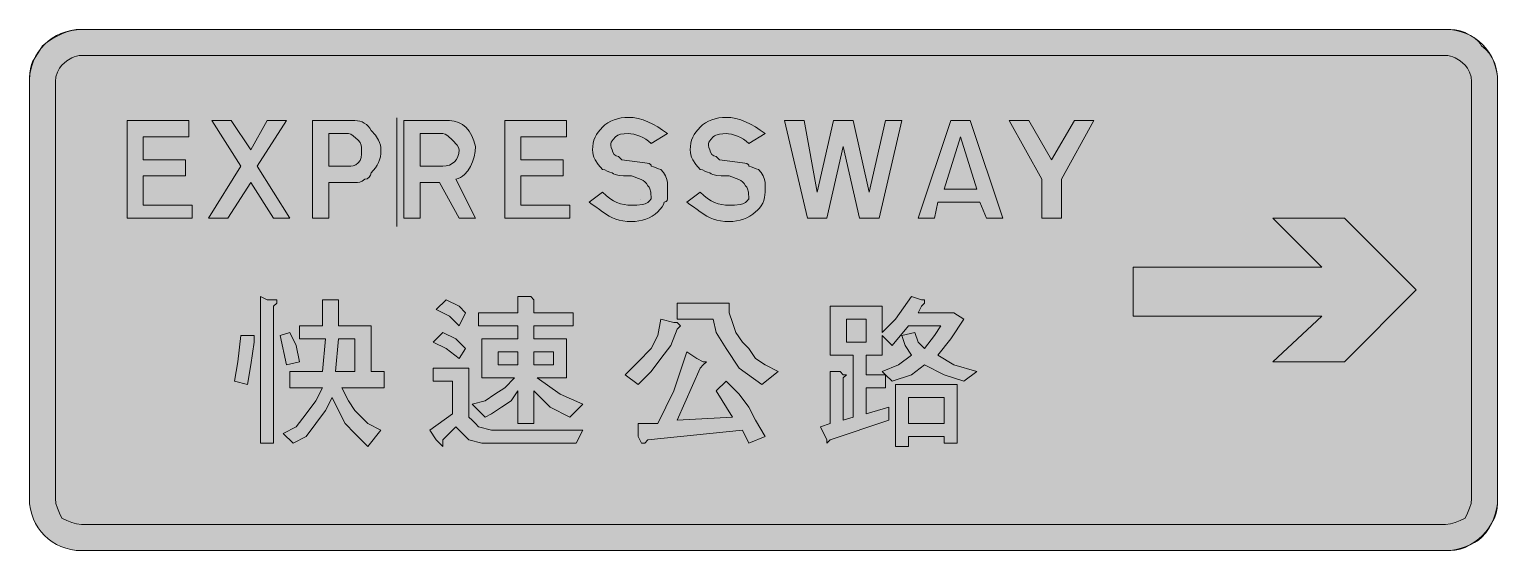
# Model space of a CAD drawing. Header units: metres. Extents: x 13 to 554, y 39 to 231.
import ezdxf

# ---------------------------------------------------------------- set-up
doc = ezdxf.new("R2010")
doc.units = ezdxf.units.M
for name, color, linetype, true_color in [('FILL_BLUE_0000FF', 7, 'Continuous', 0x0000ff), ('FILL_WHITE_FFFFFF', 7, 'Continuous', 0xffffff), ('STROKE_BLUE_0000FF', 7, 'Continuous', 0x0000ff), ('STROKE_WHITE_FFFFFF', 7, 'Continuous', 0xffffff)]:
    doc.layers.add(name, color=color, linetype=linetype, true_color=true_color)

msp = doc.modelspace()

# ---------------------------------------------------------------- hatches: boundary and pattern name
at = {"layer": 'FILL_BLUE_0000FF', "true_color": 0x0000ff}
h = msp.add_hatch(color=7, dxfattribs=at)
h.dxf.hatch_style = 1
h.paths.add_polyline_path([(535.05, 221.76), (535.95, 221.7), (536.85, 221.53), (537.75, 221.25), (538.65, 220.86), (540.45, 219.73), (542.25, 218.16), (543.13, 217.05), (543.9, 215.61), (544.44, 213.94), (544.65, 212.16), (544.65, 58.56), (544.44, 56.76), (543.9, 54.96), (543.13, 53.16), (542.25, 51.36), (540.45, 50.48), (538.65, 49.71), (536.85, 49.17), (535.05, 48.96), (32.25, 48.96), (30.45, 49.17), (28.65, 49.71), (26.85, 50.48), (25.05, 51.36), (24.17, 53.16), (23.4, 54.96), (22.86, 56.76), (22.65, 58.56), (22.65, 212.16), (22.86, 213.94), (23.4, 215.61), (24.17, 217.05), (25.05, 218.16), (26.85, 219.73), (28.65, 220.86), (29.55, 221.25), (30.45, 221.53), (31.35, 221.7), (32.25, 221.76), (535.05, 221.76)])
at = {"layer": 'FILL_WHITE_FFFFFF', "true_color": 0xffffff}
h = msp.add_hatch(color=7, dxfattribs=at)
h.dxf.hatch_style = 1
h.paths.add_polyline_path([(30.25, 39.46), (28.32, 39.74), (26.47, 40.21), (24.69, 40.84), (23.01, 41.64), (21.43, 42.59), (19.96, 43.68), (18.6, 44.91), (17.37, 46.27), (16.28, 47.74), (15.33, 49.32), (14.53, 51), (13.9, 52.78), (13.43, 54.63), (13.15, 56.56), (13.05, 58.56), (13.05, 212.16), (13.2, 215.31), (13.56, 217.39), (13.85, 218.41), (14.25, 219.36), (15.15, 220.97), (16.05, 222.36), (16.95, 223.75), (17.85, 225.36), (19.65, 226.65), (21.45, 227.82), (23.25, 228.84), (25.05, 229.71), (26.85, 230.41), (28.65, 230.93), (30.45, 231.25), (32.25, 231.36), (535.05, 231.36), (536.85, 231.34), (538.65, 231.21), (540.45, 230.85), (542.25, 230.16), (544.03, 229.24), (545.7, 228.21), (547.14, 226.95), (547.75, 226.21), (548.25, 225.36), (549.89, 223.96), (551.21, 222.45), (552.26, 220.87), (553.05, 219.21), (553.62, 217.5), (553.99, 215.74), (554.19, 213.96), (554.25, 212.16), (554.25, 58.56), (554.23, 56.76), (554.1, 54.96), (553.74, 53.16), (553.05, 51.36), (551.1, 47.76), (549.84, 45.96), (548.25, 44.16), (547.14, 43.26), (545.7, 42.36), (542.25, 40.56), (540.45, 39.87), (538.65, 39.51), (536.85, 39.38), (535.05, 39.36), (32.25, 39.36), (30.25, 39.46)])
h = msp.add_hatch(color=7, dxfattribs=at)
h.dxf.hatch_style = 1
h.paths.add_polyline_path([(49.05, 197.76), (71.85, 197.76), (71.85, 191.76), (55.05, 191.76), (55.05, 183.36), (70.65, 183.36), (70.65, 177.36), (55.05, 177.36), (55.05, 166.56), (73.05, 166.56), (73.05, 161.76), (49.05, 161.76), (49.05, 197.76)])
h = msp.add_hatch(color=7, dxfattribs=at)
h.dxf.hatch_style = 1
h.paths.add_polyline_path([(109.05, 161.76), (103.05, 161.76), (94.65, 174.96), (86.25, 161.76), (79.05, 161.76), (91.05, 180.96), (80.25, 197.76), (87.45, 197.76), (94.65, 186.96), (100.65, 197.76), (107.85, 197.76), (97.05, 180.96), (109.05, 161.76)])
h = msp.add_hatch(color=7, dxfattribs=at)
h.dxf.hatch_style = 1
h.paths.add_polyline_path([(134.83, 197.53), (135.69, 197.25), (136.5, 196.86), (137.26, 196.35), (137.94, 195.73), (138.55, 195), (139.05, 194.16), (140.63, 192.36), (141.75, 190.56), (142.14, 189.66), (142.43, 188.76), (142.59, 187.86), (142.65, 186.96), (142.59, 185.66), (142.43, 184.47), (142.14, 183.35), (141.75, 182.31), (141.24, 181.32), (140.63, 180.38), (139.05, 178.56), (138.84, 177.68), (138.3, 176.91), (137.53, 176.37), (136.65, 176.16), (135.75, 175.47), (134.85, 175.11), (133.95, 174.98), (133.05, 174.96), (123.45, 174.96), (123.45, 161.76), (117.45, 161.76), (117.45, 197.76), (133.05, 197.76), (133.95, 197.7), (134.83, 197.53)])
h.paths.add_polyline_path([(130.65, 180.96), (131.55, 180.98), (132.45, 181.11), (133.35, 181.47), (134.25, 182.16), (134.94, 183.08), (135.3, 184.11), (135.43, 185.37), (135.45, 186.96), (135.43, 187.86), (135.3, 188.76), (134.94, 189.66), (134.25, 190.56), (132.45, 192.21), (131.55, 192.75), (130.65, 192.96), (123.45, 192.96), (123.45, 180.96), (130.65, 180.96)], flags=16)
h = msp.add_hatch(color=7, dxfattribs=at)
h.dxf.hatch_style = 1
h.paths.add_polyline_path([(164.25, 174.96), (157.05, 174.96), (157.05, 161.76), (151.05, 161.76), (151.05, 197.76), (167.85, 197.76), (169.59, 197.59), (171.21, 197.1), (172.68, 196.3), (174, 195.21), (175.15, 193.83), (176.12, 192.19), (176.89, 190.3), (177.45, 188.16), (177.34, 186.32), (177, 184.43), (176.44, 182.57), (175.65, 180.81), (174.64, 179.22), (173.4, 177.87), (172.7, 177.3), (171.94, 176.82), (171.12, 176.44), (170.25, 176.16), (177.45, 161.76), (171.45, 161.76), (164.25, 174.96)])
h.paths.add_polyline_path([(166.74, 181.07), (167.91, 181.39), (168.93, 181.91), (169.8, 182.61), (170.5, 183.48), (171.02, 184.5), (171.34, 185.67), (171.45, 186.96), (171.24, 187.86), (170.7, 188.76), (169.05, 190.56), (167.25, 192.21), (166.35, 192.75), (165.45, 192.96), (157.05, 192.96), (157.05, 180.96), (165.45, 180.96), (166.74, 181.07)], flags=16)
h = msp.add_hatch(color=7, dxfattribs=at)
h.dxf.hatch_style = 1
h.paths.add_polyline_path([(188.25, 197.76), (211.05, 197.76), (211.05, 191.76), (194.25, 191.76), (194.25, 183.36), (209.85, 183.36), (209.85, 177.36), (194.25, 177.36), (194.25, 166.56), (212.25, 166.56), (212.25, 161.76), (188.25, 161.76), (188.25, 197.76)])
h = msp.add_hatch(color=7, dxfattribs=at)
h.dxf.hatch_style = 1
h.paths.add_polyline_path([(241.3, 190.2), (240.26, 190.93), (239.17, 191.55), (238.05, 192.06), (235.84, 192.73), (234.8, 192.9), (233.85, 192.96), (232.26, 192.94), (231, 192.81), (229.97, 192.45), (229.05, 191.76), (228.19, 190.84), (227.55, 189.81), (227.39, 189.22), (227.36, 188.55), (227.51, 187.81), (227.85, 186.96), (228.06, 186.08), (228.6, 185.31), (229.37, 184.77), (230.25, 184.56), (231.45, 183.36), (239.85, 182.16), (240.73, 182.14), (241.5, 182.01), (242.04, 181.65), (242.2, 181.36), (242.25, 180.96), (243.15, 180.77), (244.05, 180.36), (244.95, 179.95), (245.85, 179.76), (246.73, 178.67), (247.5, 177.36), (248.04, 176.05), (248.25, 174.96), (248.25, 172.56), (248.25, 171.36), (248.25, 170.16), (248.25, 168.96), (248.1, 168.36), (247.74, 167.95), (247.45, 167.81), (247.05, 167.76), (246.84, 166.86), (246.3, 165.96), (244.65, 164.16), (243.7, 163.32), (242.64, 162.58), (241.51, 161.97), (240.3, 161.46), (239.04, 161.07), (237.73, 160.78), (236.4, 160.62), (235.05, 160.56), (233.36, 160.62), (231.84, 160.78), (230.47, 161.07), (229.2, 161.46), (227.98, 161.97), (226.78, 162.58), (224.25, 164.16), (223.16, 165.06), (221.85, 165.96), (220.54, 166.86), (219.45, 167.76), (224.25, 171.36), (225.6, 170.12), (226.95, 169.09), (228.3, 168.26), (229.65, 167.61), (231, 167.13), (232.35, 166.8), (233.7, 166.62), (235.05, 166.56), (237.02, 166.6), (239.1, 166.86), (240.08, 167.15), (240.96, 167.57), (241.69, 168.17), (242.25, 168.96), (242.1, 171.36), (241.74, 172.67), (241.45, 173.26), (241.05, 173.76), (240.55, 174.55), (239.94, 175.17), (239.26, 175.64), (238.5, 176.01), (235.05, 177.36), (233.85, 177.36), (232.07, 177.38), (230.4, 177.51), (228.96, 177.87), (228.35, 178.16), (227.85, 178.56), (226.95, 178.75), (226.05, 179.16), (225.15, 179.57), (224.25, 179.76), (222.68, 181.56), (221.55, 183.36), (221.16, 184.26), (220.88, 185.16), (220.71, 186.06), (220.65, 186.96), (220.71, 188.26), (220.88, 189.45), (221.16, 190.57), (221.55, 191.61), (222.06, 192.6), (222.68, 193.54), (224.25, 195.36), (225.2, 196.2), (226.26, 196.93), (227.39, 197.55), (228.6, 198.06), (229.86, 198.45), (231.17, 198.74), (232.5, 198.9), (233.85, 198.96), (235.65, 198.85), (237.45, 198.53), (239.25, 198.01), (241.05, 197.31), (242.85, 196.44), (244.65, 195.42), (246.45, 194.25), (248.25, 192.96), (242.25, 189.36), (241.3, 190.2)])
h = msp.add_hatch(color=7, dxfattribs=at)
h.dxf.hatch_style = 1
h.paths.add_polyline_path([(277.3, 190.2), (276.26, 190.93), (275.17, 191.55), (274.05, 192.06), (271.84, 192.73), (270.8, 192.9), (269.85, 192.96), (267.45, 192.81), (266.14, 192.45), (265.55, 192.16), (265.05, 191.76), (264.19, 190.84), (263.55, 189.81), (263.39, 189.22), (263.36, 188.55), (263.51, 187.81), (263.85, 186.96), (264.06, 186.08), (264.6, 185.31), (265.37, 184.77), (266.25, 184.56), (267.45, 183.36), (275.85, 182.16), (276.73, 182.14), (277.5, 182.01), (278.04, 181.65), (278.2, 181.36), (278.25, 180.96), (279.15, 180.77), (280.05, 180.36), (280.95, 179.95), (281.85, 179.76), (282.73, 178.67), (283.5, 177.36), (284.04, 176.05), (284.25, 174.96), (284.25, 171.36), (284.19, 170.41), (284.02, 169.39), (283.74, 168.34), (283.35, 167.31), (282.84, 166.33), (282.23, 165.45), (281.49, 164.72), (280.65, 164.16), (279.7, 163.32), (278.64, 162.58), (277.51, 161.97), (276.3, 161.46), (275.04, 161.07), (273.73, 160.78), (272.4, 160.62), (271.05, 160.56), (269.36, 160.62), (267.84, 160.78), (266.47, 161.07), (265.2, 161.46), (263.98, 161.97), (262.78, 162.58), (260.25, 164.16), (259.16, 165.06), (257.85, 165.96), (256.54, 166.86), (255.45, 167.76), (260.25, 171.36), (261.6, 170.12), (262.95, 169.09), (264.3, 168.26), (265.65, 167.61), (267, 167.13), (268.35, 166.8), (269.7, 166.62), (271.05, 166.56), (273.02, 166.6), (275.1, 166.86), (276.08, 167.15), (276.96, 167.57), (277.69, 168.17), (278.25, 168.96), (278.1, 171.36), (277.74, 172.67), (277.45, 173.26), (277.05, 173.76), (276.55, 174.55), (275.94, 175.17), (275.26, 175.64), (274.5, 176.01), (271.05, 177.36), (269.85, 177.36), (268.07, 177.38), (266.4, 177.51), (264.96, 177.87), (264.35, 178.16), (263.85, 178.56), (262.95, 178.75), (262.05, 179.16), (261.15, 179.57), (260.25, 179.76), (258.68, 181.56), (257.55, 183.36), (257.16, 184.26), (256.88, 185.16), (256.71, 186.06), (256.65, 186.96), (256.71, 188.26), (256.88, 189.45), (257.16, 190.57), (257.55, 191.61), (258.06, 192.6), (258.68, 193.54), (260.25, 195.36), (261.2, 196.2), (262.26, 196.93), (263.39, 197.55), (264.6, 198.06), (265.86, 198.45), (267.17, 198.74), (268.5, 198.9), (269.85, 198.96), (271.65, 198.85), (273.45, 198.53), (275.25, 198.01), (277.05, 197.31), (278.85, 196.44), (280.65, 195.42), (282.45, 194.25), (284.25, 192.96), (278.25, 189.36), (277.3, 190.2)])
h = msp.add_hatch(color=7, dxfattribs=at)
h.dxf.hatch_style = 1
h.paths.add_polyline_path([(291.45, 197.76), (298.65, 197.76), (303.45, 171.36), (309.45, 197.76), (316.65, 197.76), (322.65, 171.36), (328.65, 197.76), (334.65, 197.76), (326.25, 161.76), (319.05, 161.76), (313.05, 188.16), (307.05, 161.76), (299.85, 161.76), (291.45, 197.76)])
h = msp.add_hatch(color=7, dxfattribs=at)
h.dxf.hatch_style = 1
h.paths.add_polyline_path([(371.85, 161.76), (365.85, 161.76), (363.45, 167.76), (347.85, 167.76), (346.65, 161.76), (340.65, 161.76), (352.65, 197.76), (359.85, 197.76), (371.85, 161.76)])
h.paths.add_polyline_path([(350.25, 172.56), (362.25, 172.56), (356.25, 191.76), (350.25, 172.56)], flags=16)
h = msp.add_hatch(color=7, dxfattribs=at)
h.dxf.hatch_style = 1
h.paths.add_polyline_path([(381.45, 197.76), (389.85, 183.36), (398.25, 197.76), (405.45, 197.76), (393.45, 176.16), (393.45, 161.76), (386.25, 161.76), (386.25, 176.16), (374.25, 197.76), (381.45, 197.76)])
h = msp.add_hatch(color=7, dxfattribs=at)
h.dxf.hatch_style = 1
h.paths.add_polyline_path([(497.85, 161.76), (524.25, 135.36), (497.85, 108.96), (471.45, 108.96), (489.45, 125.76), (419.85, 125.76), (419.85, 143.76), (489.45, 143.76), (471.45, 161.76), (497.85, 161.76)])
h = msp.add_hatch(color=7, dxfattribs=at)
h.dxf.hatch_style = 1
h.paths.add_polyline_path([(98.25, 132.96), (100.65, 131.76), (103.05, 131.76), (104.25, 131.76), (104.25, 130.56), (103.05, 129.36), (103.05, 78.96), (98.25, 78.96), (98.25, 132.96)])
h = msp.add_hatch(color=7, dxfattribs=at)
h.dxf.hatch_style = 1
h.paths.add_polyline_path([(121.05, 131.76), (125.85, 131.76), (127.05, 131.76), (127.05, 130.56), (127.05, 129.36), (127.05, 122.16), (139.05, 122.16), (139.05, 105.36), (143.85, 105.36), (143.85, 99.36), (128.25, 99.36), (130.65, 94.56), (133.05, 90.96), (137.85, 86.16), (142.65, 83.76), (137.85, 77.76), (133.05, 82.56), (129.45, 86.16), (127.05, 90.96), (124.65, 95.76), (122.25, 90.96), (118.65, 86.16), (115.05, 81.36), (110.25, 78.96), (106.65, 82.56), (111.45, 84.96), (115.05, 89.76), (118.65, 94.56), (121.05, 99.36), (109.05, 99.36), (109.05, 105.36), (121.05, 105.36), (122.25, 117.36), (112.65, 117.36), (112.65, 122.16), (121.05, 122.16), (121.05, 131.76)])
h.paths.add_polyline_path([(127.05, 117.36), (125.85, 105.36), (133.05, 105.36), (133.05, 117.36), (127.05, 117.36)], flags=16)
h = msp.add_hatch(color=7, dxfattribs=at)
h.dxf.hatch_style = 1
h.paths.add_polyline_path([(171.45, 129.36), (173.85, 126.96), (171.45, 122.16), (167.85, 125.76), (163.05, 128.16), (166.65, 131.76), (171.45, 129.36)])
h = msp.add_hatch(color=7, dxfattribs=at)
h.dxf.hatch_style = 1
h.paths.add_polyline_path([(197.85, 132.96), (199.05, 131.76), (199.05, 130.56), (199.05, 126.96), (213.45, 126.96), (213.45, 122.16), (199.05, 122.16), (199.05, 117.36), (211.05, 117.36), (211.05, 102.96), (200.25, 102.96), (208.65, 96.96), (217.05, 93.36), (212.25, 88.56), (205.05, 92.16), (199.05, 98.16), (199.05, 86.16), (193.05, 86.16), (193.05, 98.16), (190.65, 94.56), (187.05, 92.16), (183.45, 89.76), (181.05, 88.56), (176.25, 93.36), (181.05, 94.56), (184.65, 96.96), (188.25, 99.36), (191.85, 102.96), (179.85, 102.96), (179.85, 117.36), (193.05, 117.36), (193.05, 122.16), (178.65, 122.16), (178.65, 126.96), (193.05, 126.96), (193.05, 132.96), (197.85, 132.96)])
h.paths.add_polyline_path([(185.85, 112.56), (185.85, 107.76), (193.05, 107.76), (193.05, 112.56), (185.85, 112.56)], flags=16)
h.paths.add_polyline_path([(206.25, 112.56), (199.05, 112.56), (199.05, 107.76), (206.25, 107.76), (206.25, 112.56)], flags=16)
h = msp.add_hatch(color=7, dxfattribs=at)
h.dxf.hatch_style = 1
h.paths.add_polyline_path([(271.05, 130.56), (271.05, 126.96), (272.25, 123.36), (273.45, 119.76), (275.85, 116.16), (278.25, 113.76), (280.65, 110.16), (284.25, 107.76), (289.05, 105.36), (283.05, 100.56), (274.65, 106.56), (269.85, 113.76), (266.25, 119.76), (265.05, 124.56), (251.85, 124.56), (251.85, 130.56), (271.05, 130.56)])
h = msp.add_hatch(color=7, dxfattribs=at)
h.dxf.hatch_style = 1
h.paths.add_polyline_path([(321.45, 89.76), (329.85, 92.16), (329.85, 87.36), (308.25, 80.16), (307.05, 78.96), (307.05, 80.16), (304.65, 84.96), (308.25, 86.16), (308.25, 105.36), (311.85, 105.36), (313.05, 104.16), (314.25, 104.16), (313.05, 102.96), (313.05, 87.36), (316.65, 88.56), (316.65, 111.36), (308.25, 111.36), (308.25, 129.36), (327.45, 129.36), (327.45, 119.76), (332.25, 124.56), (338.25, 132.96), (341.85, 131.76), (343.05, 131.76), (343.05, 130.56), (341.85, 129.36), (340.65, 126.96), (353.85, 126.96), (357.45, 124.56), (352.65, 117.36), (347.85, 111.36), (353.85, 107.76), (362.25, 105.36), (357.45, 101.76), (350.25, 104.16), (343.05, 107.76), (338.25, 104.16), (331.05, 101.76), (328.65, 104.16), (328.65, 99.36), (321.45, 99.36), (321.45, 89.76)])
h.paths.add_polyline_path([(327.45, 105.36), (333.45, 107.76), (338.25, 111.36), (335.85, 114.96), (334.65, 118.56), (339.45, 119.76), (340.65, 116.16), (343.05, 113.76), (346.65, 118.56), (349.05, 122.16), (337.05, 122.16), (331.05, 114.96), (327.45, 118.56), (327.45, 111.36), (321.45, 111.36), (321.45, 104.16), (328.65, 104.16), (327.45, 105.36)], flags=16)
h.paths.add_polyline_path([(321.45, 124.56), (314.25, 124.56), (314.25, 116.16), (321.45, 116.16), (321.45, 124.56)], flags=16)
h = msp.add_hatch(color=7, dxfattribs=at)
h.dxf.hatch_style = 1
h.paths.add_polyline_path([(251.85, 123.36), (253.05, 122.16), (251.85, 120.96), (249.45, 114.96), (245.85, 110.16), (242.25, 105.36), (237.45, 100.56), (232.65, 104.16), (237.45, 108.96), (242.25, 113.76), (244.65, 118.56), (245.85, 124.56), (250.65, 123.36), (251.85, 123.36)])
h = msp.add_hatch(color=7, dxfattribs=at)
h.dxf.hatch_style = 1
h.paths.add_polyline_path([(105.45, 118.56), (109.05, 119.76), (111.45, 114.96), (112.65, 108.96), (107.85, 107.76), (105.45, 118.56)])
h = msp.add_hatch(color=7, dxfattribs=at)
h.dxf.hatch_style = 1
h.paths.add_polyline_path([(170.25, 117.36), (173.85, 113.76), (171.45, 110.16), (166.65, 113.76), (161.85, 116.16), (165.45, 119.76), (170.25, 117.36)])
h = msp.add_hatch(color=7, dxfattribs=at)
h.dxf.hatch_style = 1
h.paths.add_polyline_path([(89.85, 108.96), (91.05, 118.56), (94.65, 118.56), (95.85, 118.56), (95.85, 117.36), (95.85, 116.16), (94.65, 107.76), (93.45, 100.56), (88.65, 101.76), (89.85, 108.96)])
h = msp.add_hatch(color=7, dxfattribs=at)
h.dxf.hatch_style = 1
h.paths.add_polyline_path([(261.45, 108.96), (262.65, 108.96), (261.45, 107.76), (260.25, 106.56), (251.85, 87.36), (272.25, 88.56), (266.25, 98.16), (269.85, 101.76), (274.65, 96.96), (278.25, 92.16), (280.65, 87.36), (284.25, 81.36), (278.25, 78.96), (275.85, 83.76), (241.05, 80.16), (239.85, 78.96), (238.65, 78.96), (237.45, 81.36), (237.45, 86.16), (244.65, 86.16), (250.65, 98.16), (255.45, 112.56), (259.05, 110.16), (261.45, 108.96)])
h = msp.add_hatch(color=7, dxfattribs=at)
h.dxf.hatch_style = 1
h.paths.add_polyline_path([(175.05, 106.56), (175.05, 90.96), (175.05, 88.56), (176.25, 87.36), (177.45, 86.16), (178.65, 84.96), (183.45, 83.76), (189.45, 83.76), (217.05, 83.76), (214.65, 78.96), (185.85, 78.96), (179.85, 78.96), (175.05, 80.16), (172.65, 82.56), (170.25, 84.96), (165.45, 80.16), (165.45, 78.96), (165.45, 77.76), (164.25, 78.96), (163.05, 80.16), (160.65, 83.76), (169.05, 89.76), (169.05, 101.76), (161.85, 101.76), (161.85, 106.56), (175.05, 106.56)])
h = msp.add_hatch(color=7, dxfattribs=at)
h.dxf.hatch_style = 1
h.paths.add_polyline_path([(355.05, 100.56), (355.05, 78.96), (350.25, 78.96), (350.25, 81.36), (337.05, 81.36), (337.05, 77.76), (332.25, 77.76), (332.25, 100.56), (355.05, 100.56)])
h.paths.add_polyline_path([(350.25, 95.76), (337.05, 95.76), (337.05, 86.16), (350.25, 86.16), (350.25, 95.76)], flags=16)

# ---------------------------------------------------------------- linework, layer by layer
at = {"layer": 'FILL_BLUE_0000FF', "lineweight": 0, "true_color": 0x0000ff}
msp.add_lwpolyline([(535.05, 221.76), (535.95, 221.7), (536.85, 221.53), (537.75, 221.25), (538.65, 220.86), (540.45, 219.73), (542.25, 218.16), (543.13, 217.05), (543.9, 215.61), (544.44, 213.94), (544.65, 212.16), (544.65, 58.56), (544.44, 56.76), (543.9, 54.96), (543.13, 53.16), (542.25, 51.36), (540.45, 50.48), (538.65, 49.71), (536.85, 49.17), (535.05, 48.96), (32.25, 48.96), (30.45, 49.17), (28.65, 49.71), (26.85, 50.48), (25.05, 51.36), (24.17, 53.16), (23.4, 54.96), (22.86, 56.76), (22.65, 58.56), (22.65, 212.16), (22.86, 213.94), (23.4, 215.61), (24.17, 217.05), (25.05, 218.16), (26.85, 219.73), (28.65, 220.86), (29.55, 221.25), (30.45, 221.53), (31.35, 221.7), (32.25, 221.76)], close=True, dxfattribs=at)
at = {"layer": 'FILL_WHITE_FFFFFF', "lineweight": 0, "true_color": 0xffffff}
for points in [[(30.25, 39.46), (28.32, 39.74), (26.47, 40.21), (24.69, 40.84), (23.01, 41.64), (21.43, 42.59), (19.96, 43.68), (18.6, 44.91), (17.37, 46.27), (16.28, 47.74), (15.33, 49.32), (14.53, 51), (13.9, 52.78), (13.43, 54.63), (13.15, 56.56), (13.05, 58.56), (13.05, 212.16), (13.2, 215.31), (13.56, 217.39), (13.85, 218.41), (14.25, 219.36), (15.15, 220.97), (16.05, 222.36), (16.95, 223.75), (17.85, 225.36), (19.65, 226.65), (21.45, 227.82), (23.25, 228.84), (25.05, 229.71), (26.85, 230.41), (28.65, 230.93), (30.45, 231.25), (32.25, 231.36), (535.05, 231.36), (536.85, 231.34), (538.65, 231.21), (540.45, 230.85), (542.25, 230.16), (544.03, 229.24), (545.7, 228.21), (547.14, 226.95), (547.75, 226.21), (548.25, 225.36), (549.89, 223.96), (551.21, 222.45), (552.26, 220.87), (553.05, 219.21), (553.62, 217.5), (553.99, 215.74), (554.19, 213.96), (554.25, 212.16), (554.25, 58.56), (554.23, 56.76), (554.1, 54.96), (553.74, 53.16), (553.05, 51.36), (551.1, 47.76), (549.84, 45.96), (548.25, 44.16), (547.14, 43.26), (545.7, 42.36), (542.25, 40.56), (540.45, 39.87), (538.65, 39.51), (536.85, 39.38), (535.05, 39.36), (32.25, 39.36)], [(49.05, 197.76), (71.85, 197.76), (71.85, 191.76), (55.05, 191.76), (55.05, 183.36), (70.65, 183.36), (70.65, 177.36), (55.05, 177.36), (55.05, 166.56), (73.05, 166.56), (73.05, 161.76), (49.05, 161.76)], [(109.05, 161.76), (103.05, 161.76), (94.65, 174.96), (86.25, 161.76), (79.05, 161.76), (91.05, 180.96), (80.25, 197.76), (87.45, 197.76), (94.65, 186.96), (100.65, 197.76), (107.85, 197.76), (97.05, 180.96)], [(134.83, 197.53), (135.69, 197.25), (136.5, 196.86), (137.26, 196.35), (137.94, 195.73), (138.55, 195), (139.05, 194.16), (140.63, 192.36), (141.75, 190.56), (142.14, 189.66), (142.43, 188.76), (142.59, 187.86), (142.65, 186.96), (142.59, 185.66), (142.43, 184.47), (142.14, 183.35), (141.75, 182.31), (141.24, 181.32), (140.63, 180.38), (139.05, 178.56), (138.84, 177.68), (138.3, 176.91), (137.53, 176.37), (136.65, 176.16), (135.75, 175.47), (134.85, 175.11), (133.95, 174.98), (133.05, 174.96), (123.45, 174.96), (123.45, 161.76), (117.45, 161.76), (117.45, 197.76), (133.05, 197.76), (133.95, 197.7)], [(164.25, 174.96), (157.05, 174.96), (157.05, 161.76), (151.05, 161.76), (151.05, 197.76), (167.85, 197.76), (169.59, 197.59), (171.21, 197.1), (172.68, 196.3), (174, 195.21), (175.15, 193.83), (176.12, 192.19), (176.89, 190.3), (177.45, 188.16), (177.34, 186.32), (177, 184.43), (176.44, 182.57), (175.65, 180.81), (174.64, 179.22), (173.4, 177.87), (172.7, 177.3), (171.94, 176.82), (171.12, 176.44), (170.25, 176.16), (177.45, 161.76), (171.45, 161.76)], [(188.25, 197.76), (211.05, 197.76), (211.05, 191.76), (194.25, 191.76), (194.25, 183.36), (209.85, 183.36), (209.85, 177.36), (194.25, 177.36), (194.25, 166.56), (212.25, 166.56), (212.25, 161.76), (188.25, 161.76)], [(241.3, 190.2), (240.26, 190.93), (239.17, 191.55), (238.05, 192.06), (235.84, 192.73), (234.8, 192.9), (233.85, 192.96), (232.26, 192.94), (231, 192.81), (229.97, 192.45), (229.05, 191.76), (228.19, 190.84), (227.55, 189.81), (227.39, 189.22), (227.36, 188.55), (227.51, 187.81), (227.85, 186.96), (228.06, 186.08), (228.6, 185.31), (229.37, 184.77), (230.25, 184.56), (231.45, 183.36), (239.85, 182.16), (240.73, 182.14), (241.5, 182.01), (242.04, 181.65), (242.2, 181.36), (242.25, 180.96), (243.15, 180.77), (244.05, 180.36), (244.95, 179.95), (245.85, 179.76), (246.73, 178.67), (247.5, 177.36), (248.04, 176.05), (248.25, 174.96), (248.25, 172.56), (248.25, 171.36), (248.25, 170.16), (248.25, 168.96), (248.1, 168.36), (247.74, 167.95), (247.45, 167.81), (247.05, 167.76), (246.84, 166.86), (246.3, 165.96), (244.65, 164.16), (243.7, 163.32), (242.64, 162.58), (241.51, 161.97), (240.3, 161.46), (239.04, 161.07), (237.73, 160.78), (236.4, 160.62), (235.05, 160.56), (233.36, 160.62), (231.84, 160.78), (230.47, 161.07), (229.2, 161.46), (227.98, 161.97), (226.78, 162.58), (224.25, 164.16), (223.16, 165.06), (221.85, 165.96), (220.54, 166.86), (219.45, 167.76), (224.25, 171.36), (225.6, 170.12), (226.95, 169.09), (228.3, 168.26), (229.65, 167.61), (231, 167.13), (232.35, 166.8), (233.7, 166.62), (235.05, 166.56), (237.02, 166.6), (239.1, 166.86), (240.08, 167.15), (240.96, 167.57), (241.69, 168.17), (242.25, 168.96), (242.1, 171.36), (241.74, 172.67), (241.45, 173.26), (241.05, 173.76), (240.55, 174.55), (239.94, 175.17), (239.26, 175.64), (238.5, 176.01), (235.05, 177.36), (233.85, 177.36), (232.07, 177.38), (230.4, 177.51), (228.96, 177.87), (228.35, 178.16), (227.85, 178.56), (226.95, 178.75), (226.05, 179.16), (225.15, 179.57), (224.25, 179.76), (222.68, 181.56), (221.55, 183.36), (221.16, 184.26), (220.88, 185.16), (220.71, 186.06), (220.65, 186.96), (220.71, 188.26), (220.88, 189.45), (221.16, 190.57), (221.55, 191.61), (222.06, 192.6), (222.68, 193.54), (224.25, 195.36), (225.2, 196.2), (226.26, 196.93), (227.39, 197.55), (228.6, 198.06), (229.86, 198.45), (231.17, 198.74), (232.5, 198.9), (233.85, 198.96), (235.65, 198.85), (237.45, 198.53), (239.25, 198.01), (241.05, 197.31), (242.85, 196.44), (244.65, 195.42), (246.45, 194.25), (248.25, 192.96), (242.25, 189.36)], [(277.3, 190.2), (276.26, 190.93), (275.17, 191.55), (274.05, 192.06), (271.84, 192.73), (270.8, 192.9), (269.85, 192.96), (267.45, 192.81), (266.14, 192.45), (265.55, 192.16), (265.05, 191.76), (264.19, 190.84), (263.55, 189.81), (263.39, 189.22), (263.36, 188.55), (263.51, 187.81), (263.85, 186.96), (264.06, 186.08), (264.6, 185.31), (265.37, 184.77), (266.25, 184.56), (267.45, 183.36), (275.85, 182.16), (276.73, 182.14), (277.5, 182.01), (278.04, 181.65), (278.2, 181.36), (278.25, 180.96), (279.15, 180.77), (280.05, 180.36), (280.95, 179.95), (281.85, 179.76), (282.73, 178.67), (283.5, 177.36), (284.04, 176.05), (284.25, 174.96), (284.25, 171.36), (284.19, 170.41), (284.02, 169.39), (283.74, 168.34), (283.35, 167.31), (282.84, 166.33), (282.23, 165.45), (281.49, 164.72), (280.65, 164.16), (279.7, 163.32), (278.64, 162.58), (277.51, 161.97), (276.3, 161.46), (275.04, 161.07), (273.73, 160.78), (272.4, 160.62), (271.05, 160.56), (269.36, 160.62), (267.84, 160.78), (266.47, 161.07), (265.2, 161.46), (263.98, 161.97), (262.78, 162.58), (260.25, 164.16), (259.16, 165.06), (257.85, 165.96), (256.54, 166.86), (255.45, 167.76), (260.25, 171.36), (261.6, 170.12), (262.95, 169.09), (264.3, 168.26), (265.65, 167.61), (267, 167.13), (268.35, 166.8), (269.7, 166.62), (271.05, 166.56), (273.02, 166.6), (275.1, 166.86), (276.08, 167.15), (276.96, 167.57), (277.69, 168.17), (278.25, 168.96), (278.1, 171.36), (277.74, 172.67), (277.45, 173.26), (277.05, 173.76), (276.55, 174.55), (275.94, 175.17), (275.26, 175.64), (274.5, 176.01), (271.05, 177.36), (269.85, 177.36), (268.07, 177.38), (266.4, 177.51), (264.96, 177.87), (264.35, 178.16), (263.85, 178.56), (262.95, 178.75), (262.05, 179.16), (261.15, 179.57), (260.25, 179.76), (258.68, 181.56), (257.55, 183.36), (257.16, 184.26), (256.88, 185.16), (256.71, 186.06), (256.65, 186.96), (256.71, 188.26), (256.88, 189.45), (257.16, 190.57), (257.55, 191.61), (258.06, 192.6), (258.68, 193.54), (260.25, 195.36), (261.2, 196.2), (262.26, 196.93), (263.39, 197.55), (264.6, 198.06), (265.86, 198.45), (267.17, 198.74), (268.5, 198.9), (269.85, 198.96), (271.65, 198.85), (273.45, 198.53), (275.25, 198.01), (277.05, 197.31), (278.85, 196.44), (280.65, 195.42), (282.45, 194.25), (284.25, 192.96), (278.25, 189.36)], [(291.45, 197.76), (298.65, 197.76), (303.45, 171.36), (309.45, 197.76), (316.65, 197.76), (322.65, 171.36), (328.65, 197.76), (334.65, 197.76), (326.25, 161.76), (319.05, 161.76), (313.05, 188.16), (307.05, 161.76), (299.85, 161.76)], [(371.85, 161.76), (365.85, 161.76), (363.45, 167.76), (347.85, 167.76), (346.65, 161.76), (340.65, 161.76), (352.65, 197.76), (359.85, 197.76)], [(381.45, 197.76), (389.85, 183.36), (398.25, 197.76), (405.45, 197.76), (393.45, 176.16), (393.45, 161.76), (386.25, 161.76), (386.25, 176.16), (374.25, 197.76)], [(130.65, 180.96), (131.55, 180.98), (132.45, 181.11), (133.35, 181.47), (134.25, 182.16), (134.94, 183.08), (135.3, 184.11), (135.43, 185.37), (135.45, 186.96), (135.43, 187.86), (135.3, 188.76), (134.94, 189.66), (134.25, 190.56), (132.45, 192.21), (131.55, 192.75), (130.65, 192.96), (123.45, 192.96), (123.45, 180.96)], [(166.74, 181.07), (167.91, 181.39), (168.93, 181.91), (169.8, 182.61), (170.5, 183.48), (171.02, 184.5), (171.34, 185.67), (171.45, 186.96), (171.24, 187.86), (170.7, 188.76), (169.05, 190.56), (167.25, 192.21), (166.35, 192.75), (165.45, 192.96), (157.05, 192.96), (157.05, 180.96), (165.45, 180.96)], [(350.25, 172.56), (362.25, 172.56), (356.25, 191.76)], [(497.85, 161.76), (524.25, 135.36), (497.85, 108.96), (471.45, 108.96), (489.45, 125.76), (419.85, 125.76), (419.85, 143.76), (489.45, 143.76), (471.45, 161.76)], [(98.25, 132.96), (100.65, 131.76), (103.05, 131.76), (104.25, 131.76), (104.25, 130.56), (103.05, 129.36), (103.05, 78.96), (98.25, 78.96)], [(121.05, 131.76), (125.85, 131.76), (127.05, 131.76), (127.05, 130.56), (127.05, 129.36), (127.05, 122.16), (139.05, 122.16), (139.05, 105.36), (143.85, 105.36), (143.85, 99.36), (128.25, 99.36), (130.65, 94.56), (133.05, 90.96), (137.85, 86.16), (142.65, 83.76), (137.85, 77.76), (133.05, 82.56), (129.45, 86.16), (127.05, 90.96), (124.65, 95.76), (122.25, 90.96), (118.65, 86.16), (115.05, 81.36), (110.25, 78.96), (106.65, 82.56), (111.45, 84.96), (115.05, 89.76), (118.65, 94.56), (121.05, 99.36), (109.05, 99.36), (109.05, 105.36), (121.05, 105.36), (122.25, 117.36), (112.65, 117.36), (112.65, 122.16), (121.05, 122.16)], [(171.45, 129.36), (173.85, 126.96), (171.45, 122.16), (167.85, 125.76), (163.05, 128.16), (166.65, 131.76)], [(197.85, 132.96), (199.05, 131.76), (199.05, 130.56), (199.05, 126.96), (213.45, 126.96), (213.45, 122.16), (199.05, 122.16), (199.05, 117.36), (211.05, 117.36), (211.05, 102.96), (200.25, 102.96), (208.65, 96.96), (217.05, 93.36), (212.25, 88.56), (205.05, 92.16), (199.05, 98.16), (199.05, 86.16), (193.05, 86.16), (193.05, 98.16), (190.65, 94.56), (187.05, 92.16), (183.45, 89.76), (181.05, 88.56), (176.25, 93.36), (181.05, 94.56), (184.65, 96.96), (188.25, 99.36), (191.85, 102.96), (179.85, 102.96), (179.85, 117.36), (193.05, 117.36), (193.05, 122.16), (178.65, 122.16), (178.65, 126.96), (193.05, 126.96), (193.05, 132.96)], [(271.05, 130.56), (271.05, 126.96), (272.25, 123.36), (273.45, 119.76), (275.85, 116.16), (278.25, 113.76), (280.65, 110.16), (284.25, 107.76), (289.05, 105.36), (283.05, 100.56), (274.65, 106.56), (269.85, 113.76), (266.25, 119.76), (265.05, 124.56), (251.85, 124.56), (251.85, 130.56)], [(321.45, 89.76), (329.85, 92.16), (329.85, 87.36), (308.25, 80.16), (307.05, 78.96), (307.05, 80.16), (304.65, 84.96), (308.25, 86.16), (308.25, 105.36), (311.85, 105.36), (313.05, 104.16), (314.25, 104.16), (313.05, 102.96), (313.05, 87.36), (316.65, 88.56), (316.65, 111.36), (308.25, 111.36), (308.25, 129.36), (327.45, 129.36), (327.45, 119.76), (332.25, 124.56), (338.25, 132.96), (341.85, 131.76), (343.05, 131.76), (343.05, 130.56), (341.85, 129.36), (340.65, 126.96), (353.85, 126.96), (357.45, 124.56), (352.65, 117.36), (347.85, 111.36), (353.85, 107.76), (362.25, 105.36), (357.45, 101.76), (350.25, 104.16), (343.05, 107.76), (338.25, 104.16), (331.05, 101.76), (328.65, 104.16), (328.65, 99.36), (321.45, 99.36)], [(251.85, 123.36), (253.05, 122.16), (251.85, 120.96), (249.45, 114.96), (245.85, 110.16), (242.25, 105.36), (237.45, 100.56), (232.65, 104.16), (237.45, 108.96), (242.25, 113.76), (244.65, 118.56), (245.85, 124.56), (250.65, 123.36)], [(321.45, 124.56), (314.25, 124.56), (314.25, 116.16), (321.45, 116.16)], [(105.45, 118.56), (109.05, 119.76), (111.45, 114.96), (112.65, 108.96), (107.85, 107.76)], [(170.25, 117.36), (173.85, 113.76), (171.45, 110.16), (166.65, 113.76), (161.85, 116.16), (165.45, 119.76)], [(327.45, 105.36), (333.45, 107.76), (338.25, 111.36), (335.85, 114.96), (334.65, 118.56), (339.45, 119.76), (340.65, 116.16), (343.05, 113.76), (346.65, 118.56), (349.05, 122.16), (337.05, 122.16), (331.05, 114.96), (327.45, 118.56), (327.45, 111.36), (321.45, 111.36), (321.45, 104.16), (328.65, 104.16)], [(89.85, 108.96), (91.05, 118.56), (94.65, 118.56), (95.85, 118.56), (95.85, 117.36), (95.85, 116.16), (94.65, 107.76), (93.45, 100.56), (88.65, 101.76)], [(127.05, 117.36), (125.85, 105.36), (133.05, 105.36), (133.05, 117.36)], [(185.85, 112.56), (185.85, 107.76), (193.05, 107.76), (193.05, 112.56)], [(206.25, 112.56), (199.05, 112.56), (199.05, 107.76), (206.25, 107.76)], [(261.45, 108.96), (262.65, 108.96), (261.45, 107.76), (260.25, 106.56), (251.85, 87.36), (272.25, 88.56), (266.25, 98.16), (269.85, 101.76), (274.65, 96.96), (278.25, 92.16), (280.65, 87.36), (284.25, 81.36), (278.25, 78.96), (275.85, 83.76), (241.05, 80.16), (239.85, 78.96), (238.65, 78.96), (237.45, 81.36), (237.45, 86.16), (244.65, 86.16), (250.65, 98.16), (255.45, 112.56), (259.05, 110.16)], [(175.05, 106.56), (175.05, 90.96), (175.05, 88.56), (176.25, 87.36), (177.45, 86.16), (178.65, 84.96), (183.45, 83.76), (189.45, 83.76), (217.05, 83.76), (214.65, 78.96), (185.85, 78.96), (179.85, 78.96), (175.05, 80.16), (172.65, 82.56), (170.25, 84.96), (165.45, 80.16), (165.45, 78.96), (165.45, 77.76), (164.25, 78.96), (163.05, 80.16), (160.65, 83.76), (169.05, 89.76), (169.05, 101.76), (161.85, 101.76), (161.85, 106.56)], [(355.05, 100.56), (355.05, 78.96), (350.25, 78.96), (350.25, 81.36), (337.05, 81.36), (337.05, 77.76), (332.25, 77.76), (332.25, 100.56)], [(350.25, 95.76), (337.05, 95.76), (337.05, 86.16), (350.25, 86.16)]]:
    msp.add_lwpolyline(points, close=True, dxfattribs=at)
at = {"layer": 'STROKE_BLUE_0000FF', "lineweight": 0, "true_color": 0x0000ff}
msp.add_lwpolyline([(32.25, 231.36), (535.05, 231.36), (537.05, 231.26), (538.98, 230.98), (540.83, 230.51), (542.61, 229.88), (544.29, 229.08), (545.87, 228.13), (547.34, 227.04), (548.7, 225.81), (549.93, 224.45), (551.02, 222.98), (551.97, 221.4), (552.77, 219.72), (553.4, 217.94), (553.87, 216.09), (554.15, 214.16), (554.25, 212.16), (554.25, 58.56), (554.15, 56.56), (553.87, 54.63), (553.4, 52.78), (552.77, 51), (551.97, 49.32), (551.02, 47.74), (549.93, 46.27), (548.7, 44.91), (547.34, 43.68), (545.87, 42.59), (544.29, 41.64), (542.61, 40.84), (540.83, 40.21), (538.98, 39.74), (537.05, 39.46), (535.05, 39.36), (32.25, 39.36), (30.25, 39.46), (28.32, 39.74), (26.47, 40.21), (24.69, 40.84), (23.01, 41.64), (21.43, 42.59), (19.96, 43.68), (18.6, 44.91), (17.37, 46.27), (16.28, 47.74), (15.33, 49.32), (14.53, 51), (13.9, 52.78), (13.43, 54.63), (13.15, 56.56), (13.05, 58.56), (13.05, 212.16), (13.15, 214.16), (13.43, 216.09), (13.9, 217.94), (14.53, 219.72), (15.33, 221.4), (16.28, 222.98), (17.37, 224.45), (18.6, 225.81), (19.96, 227.04), (21.43, 228.13), (23.01, 229.08), (24.69, 229.88), (26.47, 230.51), (28.32, 230.98), (30.25, 231.26), (32.25, 231.36)], dxfattribs=at)
at = {"layer": 'STROKE_WHITE_FFFFFF', "lineweight": 0, "true_color": 0xffffff}
for points in [[(148.45, 158.8), (148.45, 198.8)], [(238.45, 168.8), (238.45, 168.8)], [(278.45, 168.8), (278.45, 168.8)]]:
    msp.add_lwpolyline(points, dxfattribs=at)

doc.saveas('drawing.dxf')
